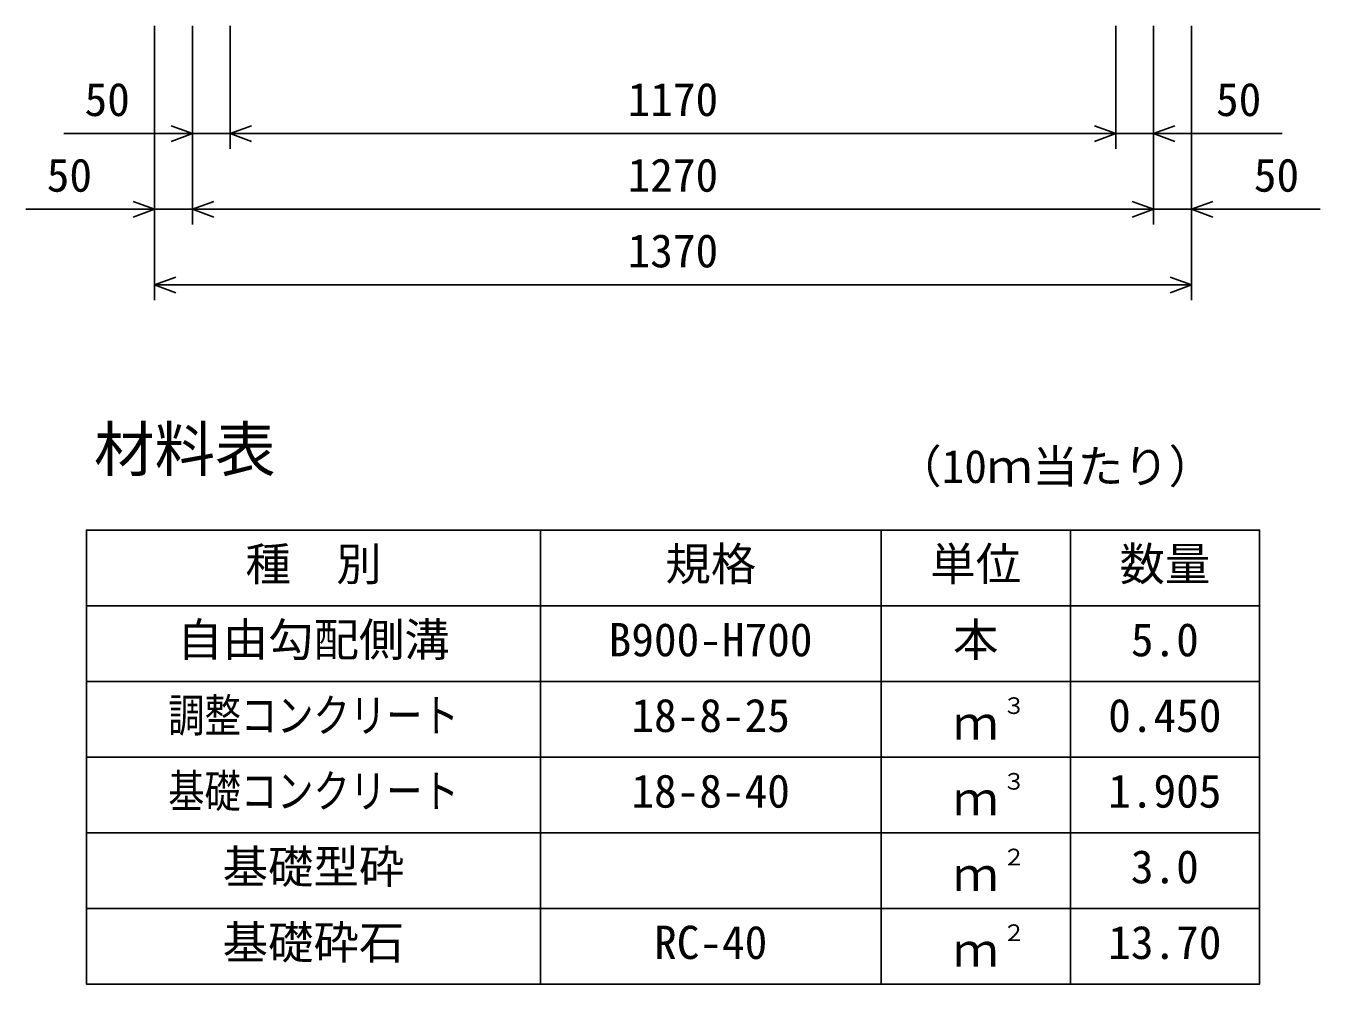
# Model space of a CAD drawing. Units: millimetres, scale not verified. Extents: x -16800 to 16800, y -5940 to 5940.
# Drawn here: x 2345 to 4055, y 735 to 2001 of the extents above; entities that cross this region are included whole.
import ezdxf
from ezdxf.enums import TextEntityAlignment as Align

# ---------------------------------------------------------------- set-up
doc = ezdxf.new("R2010")
doc.units = ezdxf.units.MM
doc.header["$LTSCALE"] = 20
for name, color, linetype, lineweight in [('0-0_DIM', 7, 'Continuous', 25), ('0-3_HYO', 3, 'Continuous', 25), ('0-4_HYO2', 4, 'Continuous', 25), ('0-6_TXT', 7, 'Continuous', 25)]:
    doc.layers.add(name, color=color, linetype=linetype, lineweight=lineweight)
doc.styles.add('ＭＳ ゴシック', font='')
doc.styles.get('ＭＳ ゴシック').set_extended_font_data('MS Gothic')

msp = doc.modelspace()

# ---------------------------------------------------------------- linework, layer by layer
at = {"layer": '0-0_DIM'}
for p, q in [((2515, 1639.15), (2515, 2001.49)), ((2565, 1739.15), (2565, 2001.49)), ((2615, 1839.15), (2615, 2001.49)), ((3785, 1839.15), (3785, 2001.49)), ((3835, 1739.15), (3835, 2001.49)), ((3885, 1639.15), (3885, 2001.49)), ((2395, 1859.15), (2615, 1859.15)), ((2615, 1859.15), (3785, 1859.15)), ((4005, 1859.15), (3785, 1859.15)), ((2345, 1759.15), (2565, 1759.15)), ((2565, 1759.15), (3835, 1759.15)), ((4055, 1759.15), (3835, 1759.15)), ((2515, 1659.15), (3885, 1659.15))]:
    msp.add_line(p, q, dxfattribs=at)
for points in [[(2536.81, 1869.41), (2565, 1859.15), (2536.81, 1848.89)], [(2643.19, 1848.89), (2615, 1859.15), (2643.19, 1869.41)], [(3756.81, 1869.41), (3785, 1859.15), (3756.81, 1848.89)], [(3863.19, 1869.41), (3835, 1859.15), (3863.19, 1848.89)], [(2486.81, 1769.41), (2515, 1759.15), (2486.81, 1748.89)], [(2593.19, 1748.89), (2565, 1759.15), (2593.19, 1769.41)], [(3806.81, 1769.41), (3835, 1759.15), (3806.81, 1748.89)], [(3913.19, 1769.41), (3885, 1759.15), (3913.19, 1748.89)], [(2543.19, 1648.89), (2515, 1659.15), (2543.19, 1669.41)], [(3856.81, 1669.41), (3885, 1659.15), (3856.81, 1648.89)]]:
    msp.add_lwpolyline(points, dxfattribs=at)
at = {"layer": '0-3_HYO'}
for p, q in [((3025, 1335.2), (3025, 735.2)), ((3475, 1335.2), (3475, 735.2)), ((3725, 1335.2), (3725, 735.2)), ((2425, 1235.2), (3975, 1235.2))]:
    msp.add_line(p, q, dxfattribs=at)
msp.add_lwpolyline([(2425, 735.2), (3975, 735.2), (3975, 1335.2), (2425, 1335.2)], close=True, dxfattribs=at)
at = {"layer": '0-4_HYO2'}
for p, q in [((2425, 1135.2), (3975, 1135.2)), ((2425, 1035.2), (3975, 1035.2)), ((2425, 935.2), (3975, 935.2)), ((2425, 835.2), (3975, 835.2))]:
    msp.add_line(p, q, dxfattribs=at)

# ---------------------------------------------------------------- texts
at = {"layer": '0-0_DIM', "style": 'ＭＳ ゴシック'}
for s, p in [('50', (2422.56, 1869.15)), ('1170', (3140, 1869.15)), ('50', (3917.44, 1869.15)), ('50', (2372.56, 1769.15)), ('1270', (3140, 1769.15)), ('50', (3967.44, 1769.15)), ('1370', (3140, 1669.15))]:
    msp.add_text(s, height=43.99, dxfattribs=at).set_placement(p, align=Align.BOTTOM_LEFT)
at = {"layer": '0-6_TXT', "style": 'ＭＳ ゴシック'}
for s, height, p in [('材料表', 58.65, (2435, 1395.2)), ('（10ｍ当たり）', 43.99, (3495, 1384.2)), ('種\u3000別', 43.99, (2635, 1255.2)), ('規格', 43.99, (3190, 1255.2)), ('単位', 43.99, (3540, 1255.2)), ('数量', 43.99, (3790, 1255.2)), ('自由勾配側溝', 43.99, (2545, 1155.2)), ('本', 43.99, (3570, 1155.2)), ('B900-H700', 43.99, (3115, 1155.2)), ('5.0', 43.99, (3805, 1155.2)), ('18-8-25', 43.99, (3145, 1055.2)), ('３', 21.99, (3635.54, 1085.57)), ('0.450', 43.99, (3775, 1055.2)), ('ｍ', 43.99, (3570, 1045.2)), ('18-8-40', 43.99, (3145, 955.2)), ('３', 21.99, (3635.54, 985.57)), ('1.905', 43.99, (3775, 955.2)), ('ｍ', 43.99, (3570, 945.2)), ('基礎型砕', 43.99, (2605, 855.2)), ('２', 21.99, (3635.54, 885.57)), ('3.0', 43.99, (3805, 855.2)), ('ｍ', 43.99, (3570, 845.2)), ('基礎砕石', 43.99, (2605, 755.2)), ('RC-40', 43.99, (3175, 755.2)), ('２', 21.99, (3635.54, 785.57)), ('13.70', 43.99, (3775, 755.2)), ('ｍ', 43.99, (3570, 745.2))]:
    msp.add_text(s, height=height, dxfattribs=at).set_placement(p, align=Align.BOTTOM_LEFT)
at = {"layer": '0-6_TXT', "style": 'ＭＳ ゴシック', "width": 0.8}
for s, p in [('調整コンクリート', (2533, 1055.2)), ('基礎コンクリート', (2533, 955.2))]:
    msp.add_text(s, height=43.99, dxfattribs=at).set_placement(p, align=Align.BOTTOM_LEFT)

doc.saveas('drawing.dxf')
